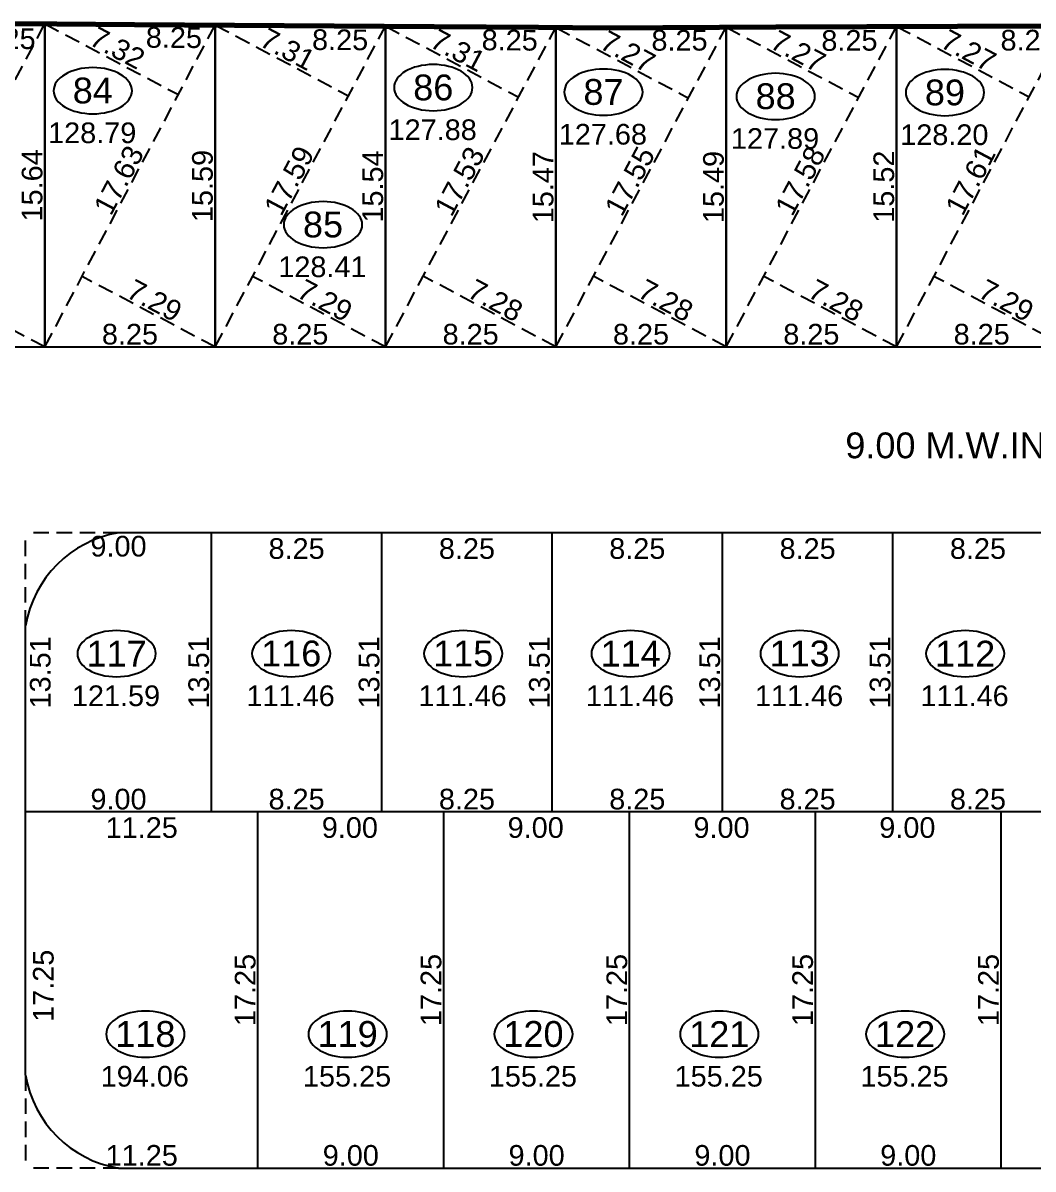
# Model space of a CAD drawing. Header units: millimetres. Extents: x 9625 to 10808, y -1607 to -1252.
# Drawn here: x 10449.5 to 10498.4, y -1369.6 to -1314.1 of the extents above; entities that cross this region are included whole.
import ezdxf

# ---------------------------------------------------------------- set-up
doc = ezdxf.new("R2010")
doc.units = ezdxf.units.MM
doc.header["$LTSCALE"] = 3
doc.header["$MEASUREMENT"] = 0
doc.header["$PDMODE"] = 35
doc.header["$PDSIZE"] = 1
doc.linetypes.add('HIDDEN', pattern=[0.375, 0.25, -0.125])
doc.layers.get('Defpoints').update_dxf_attribs({"linetype": 'HIDDEN'})
for name, color, linetype in [('DIM', 8, 'HIDDEN'), ('DIM1', 8, 'Continuous'), ('PLOT TEXT', 3, 'Continuous'), ('Text', 3, 'Continuous'), ('WALL', 6, 'Continuous')]:
    doc.layers.add(name, color=color, linetype=linetype)
doc.styles.add('ARIAL', font='arial.ttf')
doc.styles.get("Standard").update_dxf_attribs({"font": 'arial.ttf'})
doc.dimstyles.new('ISO-25', dxfattribs={"dimtxt": 1, "dimasz": 1, "dimexe": 0, "dimexo": 0, "dimgap": 0.1, "dimtad": 1, "dimzin": 0, "dimdsep": 46, "dimtxsty": 'Standard', "dimblk": 'NONE', "dimcen": 2.5, "dimse1": 1, "dimse2": 1, "dimclrd": 256, "dimclre": 256, "dimclrt": 3, "dimadec": 0, "dimazin": 0, "dimtfac": 1, "dimtmove": 0, "dimatfit": 3, "dimfxl": 1, "dimarcsym": 0})
doc.dimstyles.get("Standard").update_dxf_attribs({"dimtxt": 1, "dimasz": 0, "dimexe": 0, "dimexo": 0, "dimgap": 0.1, "dimtad": 1, "dimzin": 0, "dimdsep": 46, "dimtxsty": 'Standard', "dimcen": 0, "dimse1": 1, "dimse2": 1, "dimsd1": 1, "dimsd2": 1, "dimclrd": 256, "dimclre": 256, "dimclrt": 3, "dimadec": 0, "dimazin": 0, "dimtfac": 1, "dimtix": 1, "dimtofl": 0, "dimtmove": 2, "dimatfit": 3, "dimfxl": 1, "dimtolj": 1, "dimtzin": 0, "dimlwd": -1, "dimlwe": -1, "dimarcsym": 0})

# ---------------------------------------------------------------- blocks, each defined once
blk = doc.blocks.new('*D974')
at = {"layer": 'Defpoints', "color": 0}
for p in [(10491.638, -1352.321), (10499.888, -1352.321), (10499.888, -1352.321)]:
    blk.add_point(p, dxfattribs=at)
at = {"layer": 'DIM1', "color": 3, "insert": (10495.763, -1351.71), "char_height": 1, "attachment_point": 5}
blk.add_mtext('\\A1;8.25', dxfattribs=at)
blk = doc.blocks.new('*D973')
at = {"layer": 'Defpoints', "color": 0}
for p in [(10491.638, -1338.811), (10499.888, -1338.811), (10499.888, -1338.811)]:
    blk.add_point(p, dxfattribs=at)
at = {"layer": 'DIM1', "color": 3, "insert": (10495.763, -1339.578), "char_height": 1, "attachment_point": 5}
blk.add_mtext('\\A1;8.25', dxfattribs=at)
blk = doc.blocks.new('*D972')
at = {"layer": 'Defpoints', "color": 0}
for p in [(10491.638, -1338.811), (10491.638, -1338.811), (10491.638, -1352.321)]:
    blk.add_point(p, dxfattribs=at)
at = {"layer": 'DIM1', "color": 3, "insert": (10491.028, -1345.566), "char_height": 1, "attachment_point": 5, "rotation": 90}
blk.add_mtext('\\A1;13.51', dxfattribs=at)
blk = doc.blocks.new('*D971')
at = {"layer": 'Defpoints', "color": 0}
for p in [(10483.388, -1352.321), (10491.638, -1352.321), (10491.638, -1352.321)]:
    blk.add_point(p, dxfattribs=at)
at = {"layer": 'DIM1', "color": 3, "insert": (10487.513, -1351.71), "char_height": 1, "attachment_point": 5}
blk.add_mtext('\\A1;8.25', dxfattribs=at)
blk = doc.blocks.new('*D970')
at = {"layer": 'Defpoints', "color": 0}
for p in [(10483.388, -1338.811), (10491.638, -1338.811), (10491.638, -1338.811)]:
    blk.add_point(p, dxfattribs=at)
at = {"layer": 'DIM1', "color": 3, "insert": (10487.513, -1339.578), "char_height": 1, "attachment_point": 5}
blk.add_mtext('\\A1;8.25', dxfattribs=at)
blk = doc.blocks.new('*D969')
at = {"layer": 'Defpoints', "color": 0}
for p in [(10483.388, -1338.811), (10483.388, -1338.811), (10483.388, -1352.321)]:
    blk.add_point(p, dxfattribs=at)
at = {"layer": 'DIM1', "color": 3, "insert": (10482.778, -1345.566), "char_height": 1, "attachment_point": 5, "rotation": 90}
blk.add_mtext('\\A1;13.51', dxfattribs=at)
blk = doc.blocks.new('*D968')
at = {"layer": 'Defpoints', "color": 0}
for p in [(10466.888, -1338.811), (10466.888, -1338.811), (10466.888, -1352.321)]:
    blk.add_point(p, dxfattribs=at)
at = {"layer": 'DIM1', "color": 3, "insert": (10466.278, -1345.566), "char_height": 1, "attachment_point": 5, "rotation": 90}
blk.add_mtext('\\A1;13.51', dxfattribs=at)
blk = doc.blocks.new('*D967')
at = {"layer": 'Defpoints', "color": 0}
for p in [(10475.138, -1352.321), (10483.388, -1352.321), (10483.388, -1352.321)]:
    blk.add_point(p, dxfattribs=at)
at = {"layer": 'DIM1', "color": 3, "insert": (10479.263, -1351.71), "char_height": 1, "attachment_point": 5}
blk.add_mtext('\\A1;8.25', dxfattribs=at)
blk = doc.blocks.new('*D966')
at = {"layer": 'Defpoints', "color": 0}
for p in [(10475.138, -1338.811), (10483.388, -1338.811), (10483.388, -1338.811)]:
    blk.add_point(p, dxfattribs=at)
at = {"layer": 'DIM1', "color": 3, "insert": (10479.263, -1339.578), "char_height": 1, "attachment_point": 5}
blk.add_mtext('\\A1;8.25', dxfattribs=at)
blk = doc.blocks.new('*D965')
at = {"layer": 'Defpoints', "color": 0}
for p in [(10466.888, -1338.811), (10475.138, -1338.811), (10475.138, -1338.811)]:
    blk.add_point(p, dxfattribs=at)
at = {"layer": 'DIM1', "color": 3, "insert": (10471.013, -1339.578), "char_height": 1, "attachment_point": 5}
blk.add_mtext('\\A1;8.25', dxfattribs=at)
blk = doc.blocks.new('*D964')
at = {"layer": 'Defpoints', "color": 0}
for p in [(10458.638, -1338.811), (10466.888, -1338.811), (10466.888, -1338.811)]:
    blk.add_point(p, dxfattribs=at)
at = {"layer": 'DIM1', "color": 3, "insert": (10462.763, -1339.578), "char_height": 1, "attachment_point": 5}
blk.add_mtext('\\A1;8.25', dxfattribs=at)
blk = doc.blocks.new('*D963')
at = {"layer": 'Defpoints', "color": 0}
for p in [(10449.638, -1338.811), (10458.638, -1338.811), (10458.638, -1338.811)]:
    blk.add_point(p, dxfattribs=at)
at = {"layer": 'DIM1', "color": 3, "insert": (10454.138, -1339.465), "char_height": 1, "attachment_point": 5}
blk.add_mtext('\\A1;9.00', dxfattribs=at)
blk = doc.blocks.new('*D962')
at = {"layer": 'Defpoints', "color": 0}
for p in [(10458.638, -1352.321), (10466.888, -1352.321), (10466.888, -1352.321)]:
    blk.add_point(p, dxfattribs=at)
at = {"layer": 'DIM1', "color": 3, "insert": (10462.763, -1351.71), "char_height": 1, "attachment_point": 5}
blk.add_mtext('\\A1;8.25', dxfattribs=at)
blk = doc.blocks.new('*D961')
at = {"layer": 'Defpoints', "color": 0}
for p in [(10449.638, -1338.811), (10449.638, -1338.811), (10449.638, -1352.321)]:
    blk.add_point(p, dxfattribs=at)
at = {"layer": 'DIM1', "color": 3, "insert": (10450.353, -1345.566), "char_height": 1, "attachment_point": 5, "rotation": 90}
blk.add_mtext('\\A1;13.51', dxfattribs=at)
blk = doc.blocks.new('*D960')
at = {"layer": 'Defpoints', "color": 0}
for p in [(10458.638, -1338.811), (10458.638, -1338.811), (10458.638, -1352.321)]:
    blk.add_point(p, dxfattribs=at)
at = {"layer": 'DIM1', "color": 3, "insert": (10458.028, -1345.566), "char_height": 1, "attachment_point": 5, "rotation": 90}
blk.add_mtext('\\A1;13.51', dxfattribs=at)
blk = doc.blocks.new('*D959')
at = {"layer": 'Defpoints', "color": 0}
for p in [(10449.638, -1352.321), (10458.638, -1352.321), (10458.638, -1352.321)]:
    blk.add_point(p, dxfattribs=at)
at = {"layer": 'DIM1', "color": 3, "insert": (10454.138, -1351.71), "char_height": 1, "attachment_point": 5}
blk.add_mtext('\\A1;9.00', dxfattribs=at)
blk = doc.blocks.new('*D928')
at = {"layer": 'Defpoints', "color": 0}
for p in [(10496.888, -1352.321), (10505.888, -1352.321), (10505.888, -1352.321)]:
    blk.add_point(p, dxfattribs=at)
at = {"layer": 'DIM1', "color": 3, "insert": (10501.343, -1353.087), "char_height": 1, "attachment_point": 5}
blk.add_mtext('\\A1;9.00', dxfattribs=at)
blk = doc.blocks.new('*D929')
at = {"layer": 'Defpoints', "color": 0}
for p in [(10496.888, -1369.571), (10505.888, -1369.571), (10505.888, -1369.571)]:
    blk.add_point(p, dxfattribs=at)
at = {"layer": 'DIM1', "color": 3, "insert": (10501.388, -1368.96), "char_height": 1, "attachment_point": 5}
blk.add_mtext('\\A1;9.00', dxfattribs=at)
blk = doc.blocks.new('*D925')
at = {"layer": 'Defpoints', "color": 0}
for p in [(10487.888, -1352.321), (10496.888, -1352.321), (10496.888, -1352.321)]:
    blk.add_point(p, dxfattribs=at)
at = {"layer": 'DIM1', "color": 3, "insert": (10492.343, -1353.087), "char_height": 1, "attachment_point": 5}
blk.add_mtext('\\A1;9.00', dxfattribs=at)
blk = doc.blocks.new('*D924')
at = {"layer": 'Defpoints', "color": 0}
for p in [(10496.888, -1352.321), (10496.888, -1352.321), (10496.888, -1369.571)]:
    blk.add_point(p, dxfattribs=at)
at = {"layer": 'DIM1', "color": 3, "insert": (10496.278, -1360.946), "char_height": 1, "attachment_point": 5, "rotation": 90}
blk.add_mtext('\\A1;17.25', dxfattribs=at)
blk = doc.blocks.new('*D926')
at = {"layer": 'Defpoints', "color": 0}
for p in [(10487.888, -1369.571), (10496.888, -1369.571), (10496.888, -1369.571)]:
    blk.add_point(p, dxfattribs=at)
at = {"layer": 'DIM1', "color": 3, "insert": (10492.388, -1368.96), "char_height": 1, "attachment_point": 5}
blk.add_mtext('\\A1;9.00', dxfattribs=at)
blk = doc.blocks.new('*D922')
at = {"layer": 'Defpoints', "color": 0}
for p in [(10478.888, -1352.321), (10487.888, -1352.321), (10487.888, -1352.321)]:
    blk.add_point(p, dxfattribs=at)
at = {"layer": 'DIM1', "color": 3, "insert": (10483.343, -1353.087), "char_height": 1, "attachment_point": 5}
blk.add_mtext('\\A1;9.00', dxfattribs=at)
blk = doc.blocks.new('*D921')
at = {"layer": 'Defpoints', "color": 0}
for p in [(10487.888, -1352.321), (10487.888, -1352.321), (10487.888, -1369.571)]:
    blk.add_point(p, dxfattribs=at)
at = {"layer": 'DIM1', "color": 3, "insert": (10487.278, -1360.946), "char_height": 1, "attachment_point": 5, "rotation": 90}
blk.add_mtext('\\A1;17.25', dxfattribs=at)
blk = doc.blocks.new('*D923')
at = {"layer": 'Defpoints', "color": 0}
for p in [(10478.888, -1369.571), (10487.888, -1369.571), (10487.888, -1369.571)]:
    blk.add_point(p, dxfattribs=at)
at = {"layer": 'DIM1', "color": 3, "insert": (10483.388, -1368.96), "char_height": 1, "attachment_point": 5}
blk.add_mtext('\\A1;9.00', dxfattribs=at)
blk = doc.blocks.new('*D919')
at = {"layer": 'Defpoints', "color": 0}
for p in [(10469.888, -1352.321), (10478.888, -1352.321), (10478.888, -1352.321)]:
    blk.add_point(p, dxfattribs=at)
at = {"layer": 'DIM1', "color": 3, "insert": (10474.343, -1353.087), "char_height": 1, "attachment_point": 5}
blk.add_mtext('\\A1;9.00', dxfattribs=at)
blk = doc.blocks.new('*D920')
at = {"layer": 'Defpoints', "color": 0}
for p in [(10478.888, -1352.321), (10478.888, -1352.321), (10478.888, -1369.571)]:
    blk.add_point(p, dxfattribs=at)
at = {"layer": 'DIM1', "color": 3, "insert": (10478.278, -1360.946), "char_height": 1, "attachment_point": 5, "rotation": 90}
blk.add_mtext('\\A1;17.25', dxfattribs=at)
blk = doc.blocks.new('*D918')
at = {"layer": 'Defpoints', "color": 0}
for p in [(10460.888, -1352.321), (10469.888, -1352.321), (10469.888, -1352.321)]:
    blk.add_point(p, dxfattribs=at)
at = {"layer": 'DIM1', "color": 3, "insert": (10465.343, -1353.087), "char_height": 1, "attachment_point": 5}
blk.add_mtext('\\A1;9.00', dxfattribs=at)
blk = doc.blocks.new('*D917')
at = {"layer": 'Defpoints', "color": 0}
for p in [(10460.888, -1369.571), (10469.888, -1369.571), (10469.888, -1369.571)]:
    blk.add_point(p, dxfattribs=at)
at = {"layer": 'DIM1', "color": 3, "insert": (10465.388, -1368.96), "char_height": 1, "attachment_point": 5}
blk.add_mtext('\\A1;9.00', dxfattribs=at)
blk = doc.blocks.new('*D916')
at = {"layer": 'Defpoints', "color": 0}
for p in [(10460.888, -1352.321), (10460.888, -1352.321), (10460.888, -1369.571)]:
    blk.add_point(p, dxfattribs=at)
at = {"layer": 'DIM1', "color": 3, "insert": (10460.278, -1360.946), "char_height": 1, "attachment_point": 5, "rotation": 90}
blk.add_mtext('\\A1;17.25', dxfattribs=at)
blk = doc.blocks.new('*D915')
at = {"layer": 'Defpoints', "color": 0}
for p in [(10449.638, -1352.321), (10449.638, -1352.321), (10449.638, -1369.571)]:
    blk.add_point(p, dxfattribs=at)
at = {"layer": 'DIM1', "color": 3, "insert": (10450.502, -1360.742), "char_height": 1, "attachment_point": 5, "rotation": 90}
blk.add_mtext('\\A1;17.25', dxfattribs=at)
blk = doc.blocks.new('*D914')
at = {"layer": 'Defpoints', "color": 0}
for p in [(10449.638, -1352.321), (10460.888, -1352.321), (10460.888, -1352.321)]:
    blk.add_point(p, dxfattribs=at)
at = {"layer": 'DIM1', "color": 3, "insert": (10455.262, -1353.087), "char_height": 1, "attachment_point": 5}
blk.add_mtext('\\A1;11.25', dxfattribs=at)
blk = doc.blocks.new('*D913')
at = {"layer": 'Defpoints', "color": 0}
for p in [(10449.638, -1369.571), (10460.888, -1369.571), (10460.888, -1369.571)]:
    blk.add_point(p, dxfattribs=at)
at = {"layer": 'DIM1', "color": 3, "insert": (10455.263, -1368.96), "char_height": 1, "attachment_point": 5}
blk.add_mtext('\\A1;11.25', dxfattribs=at)
blk = doc.blocks.new('*D521')
at = {"layer": 'Defpoints', "color": 0}
for p in [(10466.888, -1352.321), (10475.138, -1352.321), (10475.138, -1352.321)]:
    blk.add_point(p, dxfattribs=at)
at = {"layer": 'DIM1', "color": 3, "insert": (10471.013, -1351.71), "char_height": 1, "attachment_point": 5}
blk.add_mtext('\\A1;8.25', dxfattribs=at)
blk = doc.blocks.new('*D520')
at = {"layer": 'Defpoints', "color": 0}
for p in [(10475.138, -1338.811), (10475.138, -1338.811), (10475.138, -1352.321)]:
    blk.add_point(p, dxfattribs=at)
at = {"layer": 'DIM1', "color": 3, "insert": (10474.528, -1345.566), "char_height": 1, "attachment_point": 5, "rotation": 90}
blk.add_mtext('\\A1;13.51', dxfattribs=at)
blk = doc.blocks.new('*D519')
at = {"layer": 'Defpoints', "color": 0}
for p in [(10469.888, -1369.571), (10478.888, -1369.571), (10478.888, -1369.571)]:
    blk.add_point(p, dxfattribs=at)
at = {"layer": 'DIM1', "color": 3, "insert": (10474.388, -1368.96), "char_height": 1, "attachment_point": 5}
blk.add_mtext('\\A1;9.00', dxfattribs=at)
blk = doc.blocks.new('*D518')
at = {"layer": 'Defpoints', "color": 0}
for p in [(10469.888, -1352.321), (10469.888, -1352.321), (10469.888, -1369.571)]:
    blk.add_point(p, dxfattribs=at)
at = {"layer": 'DIM1', "color": 3, "insert": (10469.278, -1360.946), "char_height": 1, "attachment_point": 5, "rotation": 90}
blk.add_mtext('\\A1;17.25', dxfattribs=at)
blk = doc.blocks.new('*D264')
at = {"layer": 'Defpoints', "color": 0}
for p in [(10493.63, -1326.396), (10493.63, -1326.396), (10500.068, -1329.811)]:
    blk.add_point(p, dxfattribs=at)
at = {"layer": 'DIM', "lineweight": -2}
blk.add_line((10500.068, -1329.811), (10493.63, -1326.396), dxfattribs=at)
at = {"layer": 'DIM', "color": 3, "insert": (10497.135, -1327.564), "char_height": 1, "attachment_point": 5, "rotation": 332.0586}
blk.add_mtext('7.29', dxfattribs=at)
blk = doc.blocks.new('_None')
blk = doc.blocks.new('*D263')
at = {"layer": 'Defpoints', "color": 0}
for p in [(10491.818, -1314.289), (10498.243, -1317.697), (10498.243, -1317.697)]:
    blk.add_point(p, dxfattribs=at)
at = {"layer": 'DIM', "lineweight": -2}
blk.add_line((10491.818, -1314.289), (10498.243, -1317.697), dxfattribs=at)
at = {"layer": 'DIM', "color": 3, "insert": (10495.313, -1315.461), "char_height": 1, "attachment_point": 5, "rotation": 332.0586}
blk.add_mtext('7.27', dxfattribs=at)
blk = doc.blocks.new('*D262')
at = {"layer": 'Defpoints', "color": 0}
for p in [(10500.068, -1314.257), (10500.068, -1314.257), (10491.818, -1329.811)]:
    blk.add_point(p, dxfattribs=at)
at = {"layer": 'DIM', "lineweight": -2}
blk.add_line((10491.818, -1329.811), (10500.068, -1314.257), dxfattribs=at)
at = {"layer": 'DIM', "color": 3, "insert": (10495.404, -1321.748), "char_height": 1, "attachment_point": 5, "rotation": 62.0586}
blk.add_mtext('17.61', dxfattribs=at)
blk = doc.blocks.new('*D261')
at = {"layer": 'Defpoints', "color": 0}
for p in [(10483.568, -1314.325), (10489.986, -1317.736), (10489.986, -1317.736)]:
    blk.add_point(p, dxfattribs=at)
at = {"layer": 'DIM', "lineweight": -2}
blk.add_line((10483.568, -1314.325), (10489.986, -1317.736), dxfattribs=at)
at = {"layer": 'DIM', "color": 3, "insert": (10487.06, -1315.499), "char_height": 1, "attachment_point": 5, "rotation": 332.0087}
blk.add_mtext('7.27', dxfattribs=at)
blk = doc.blocks.new('*D260')
at = {"layer": 'Defpoints', "color": 0}
for p in [(10485.386, -1326.392), (10485.386, -1326.392), (10491.818, -1329.811)]:
    blk.add_point(p, dxfattribs=at)
at = {"layer": 'DIM', "lineweight": -2}
blk.add_line((10491.818, -1329.811), (10485.386, -1326.392), dxfattribs=at)
at = {"layer": 'DIM', "color": 3, "insert": (10488.888, -1327.562), "char_height": 1, "attachment_point": 5, "rotation": 332.0087}
blk.add_mtext('7.28', dxfattribs=at)
blk = doc.blocks.new('*D259')
at = {"layer": 'Defpoints', "color": 0}
for p in [(10491.818, -1314.289), (10491.818, -1314.289), (10483.568, -1329.811)]:
    blk.add_point(p, dxfattribs=at)
at = {"layer": 'DIM', "lineweight": -2}
blk.add_line((10483.568, -1329.811), (10491.818, -1314.289), dxfattribs=at)
at = {"layer": 'DIM', "color": 3, "insert": (10487.154, -1321.764), "char_height": 1, "attachment_point": 5, "rotation": 62.0087}
blk.add_mtext('17.58', dxfattribs=at)
blk = doc.blocks.new('*D258')
at = {"layer": 'Defpoints', "color": 0}
for p in [(10475.318, -1314.34), (10481.738, -1317.76), (10481.738, -1317.76)]:
    blk.add_point(p, dxfattribs=at)
at = {"layer": 'DIM', "lineweight": -2}
blk.add_line((10475.318, -1314.34), (10481.738, -1317.76), dxfattribs=at)
at = {"layer": 'DIM', "color": 3, "insert": (10478.811, -1315.519), "char_height": 1, "attachment_point": 5, "rotation": 331.9545}
blk.add_mtext('7.27', dxfattribs=at)
blk = doc.blocks.new('*D257')
at = {"layer": 'Defpoints', "color": 0}
for p in [(10477.142, -1326.388), (10477.142, -1326.388), (10483.568, -1329.811)]:
    blk.add_point(p, dxfattribs=at)
at = {"layer": 'DIM', "lineweight": -2}
blk.add_line((10483.568, -1329.811), (10477.142, -1326.388), dxfattribs=at)
at = {"layer": 'DIM', "color": 3, "insert": (10480.642, -1327.56), "char_height": 1, "attachment_point": 5, "rotation": 331.9545}
blk.add_mtext('7.28', dxfattribs=at)
blk = doc.blocks.new('*D256')
at = {"layer": 'Defpoints', "color": 0}
for p in [(10483.568, -1314.325), (10483.568, -1314.325), (10475.318, -1329.811)]:
    blk.add_point(p, dxfattribs=at)
at = {"layer": 'DIM', "lineweight": -2}
blk.add_line((10475.318, -1329.811), (10483.568, -1314.325), dxfattribs=at)
at = {"layer": 'DIM', "color": 3, "insert": (10478.904, -1321.781), "char_height": 1, "attachment_point": 5, "rotation": 61.9545}
blk.add_mtext('17.55', dxfattribs=at)
blk = doc.blocks.new('*D255')
at = {"layer": 'Defpoints', "color": 0}
for p in [(10467.068, -1314.275), (10473.519, -1317.715), (10473.519, -1317.715)]:
    blk.add_point(p, dxfattribs=at)
at = {"layer": 'DIM', "lineweight": -2}
blk.add_line((10467.068, -1314.275), (10473.519, -1317.715), dxfattribs=at)
at = {"layer": 'DIM', "color": 3, "insert": (10470.581, -1315.456), "char_height": 1, "attachment_point": 5, "rotation": 331.9311}
blk.add_mtext('7.31', dxfattribs=at)
blk = doc.blocks.new('*D254')
at = {"layer": 'Defpoints', "color": 0}
for p in [(10468.895, -1326.386), (10468.895, -1326.386), (10475.318, -1329.811)]:
    blk.add_point(p, dxfattribs=at)
at = {"layer": 'DIM', "lineweight": -2}
blk.add_line((10475.318, -1329.811), (10468.895, -1326.386), dxfattribs=at)
at = {"layer": 'DIM', "color": 3, "insert": (10472.394, -1327.56), "char_height": 1, "attachment_point": 5, "rotation": 331.9311}
blk.add_mtext('7.28', dxfattribs=at)
blk = doc.blocks.new('*D253')
at = {"layer": 'Defpoints', "color": 0}
for p in [(10475.318, -1314.34), (10475.318, -1314.34), (10467.068, -1329.811)]:
    blk.add_point(p, dxfattribs=at)
at = {"layer": 'DIM', "lineweight": -2}
blk.add_line((10467.068, -1329.811), (10475.318, -1314.34), dxfattribs=at)
at = {"layer": 'DIM', "color": 3, "insert": (10470.654, -1321.788), "char_height": 1, "attachment_point": 5, "rotation": 61.9311}
blk.add_mtext('17.53', dxfattribs=at)
blk = doc.blocks.new('*D252')
at = {"layer": 'Defpoints', "color": 0}
for p in [(10458.818, -1314.225), (10465.274, -1317.653), (10465.274, -1317.653)]:
    blk.add_point(p, dxfattribs=at)
at = {"layer": 'DIM', "lineweight": -2}
blk.add_line((10458.818, -1314.225), (10465.274, -1317.653), dxfattribs=at)
at = {"layer": 'DIM', "color": 3, "insert": (10462.333, -1315.399), "char_height": 1, "attachment_point": 5, "rotation": 332.0308}
blk.add_mtext('7.31', dxfattribs=at)
blk = doc.blocks.new('*D251')
at = {"layer": 'Defpoints', "color": 0}
for p in [(10460.633, -1326.394), (10460.633, -1326.394), (10467.068, -1329.811)]:
    blk.add_point(p, dxfattribs=at)
at = {"layer": 'DIM', "lineweight": -2}
blk.add_line((10467.068, -1329.811), (10460.633, -1326.394), dxfattribs=at)
at = {"layer": 'DIM', "color": 3, "insert": (10464.137, -1327.563), "char_height": 1, "attachment_point": 5, "rotation": 332.0308}
blk.add_mtext('7.29', dxfattribs=at)
blk = doc.blocks.new('*D250')
at = {"layer": 'Defpoints', "color": 0}
for p in [(10467.068, -1314.275), (10467.068, -1314.275), (10458.818, -1329.811)]:
    blk.add_point(p, dxfattribs=at)
at = {"layer": 'DIM', "lineweight": -2}
blk.add_line((10458.818, -1329.811), (10467.068, -1314.275), dxfattribs=at)
at = {"layer": 'DIM', "color": 3, "insert": (10462.404, -1321.757), "char_height": 1, "attachment_point": 5, "rotation": 62.0308}
blk.add_mtext('17.59', dxfattribs=at)
blk = doc.blocks.new('*D249')
at = {"layer": 'Defpoints', "color": 0}
for p in [(10450.568, -1314.168), (10457.036, -1317.591), (10457.036, -1317.591)]:
    blk.add_point(p, dxfattribs=at)
at = {"layer": 'DIM', "lineweight": -2}
blk.add_line((10450.568, -1314.168), (10457.036, -1317.591), dxfattribs=at)
at = {"layer": 'DIM', "color": 3, "insert": (10454.088, -1315.34), "char_height": 1, "attachment_point": 5, "rotation": 332.1071}
blk.add_mtext('7.32', dxfattribs=at)
blk = doc.blocks.new('*D248')
at = {"layer": 'Defpoints', "color": 0}
for p in [(10452.374, -1326.4), (10452.374, -1326.4), (10458.818, -1329.811)]:
    blk.add_point(p, dxfattribs=at)
at = {"layer": 'DIM', "lineweight": -2}
blk.add_line((10458.818, -1329.811), (10452.374, -1326.4), dxfattribs=at)
at = {"layer": 'DIM', "color": 3, "insert": (10455.882, -1327.566), "char_height": 1, "attachment_point": 5, "rotation": 332.1071}
blk.add_mtext('7.29', dxfattribs=at)
blk = doc.blocks.new('*D247')
at = {"layer": 'Defpoints', "color": 0}
for p in [(10458.818, -1314.225), (10458.818, -1314.225), (10450.568, -1329.811)]:
    blk.add_point(p, dxfattribs=at)
at = {"layer": 'DIM', "lineweight": -2}
blk.add_line((10450.568, -1329.811), (10458.818, -1314.225), dxfattribs=at)
at = {"layer": 'DIM', "color": 3, "insert": (10454.153, -1321.732), "char_height": 1, "attachment_point": 5, "rotation": 62.1071}
blk.add_mtext('17.63', dxfattribs=at)
blk = doc.blocks.new('*D245')
at = {"layer": 'Defpoints', "color": 0}
for p in [(10444.114, -1326.407), (10444.114, -1326.407), (10450.568, -1329.811)]:
    blk.add_point(p, dxfattribs=at)
at = {"layer": 'DIM', "lineweight": -2}
blk.add_line((10450.568, -1329.811), (10444.114, -1326.407), dxfattribs=at)
at = {"layer": 'DIM', "color": 3, "insert": (10447.626, -1327.569), "char_height": 1, "attachment_point": 5, "rotation": 332.1935}
blk.add_mtext('7.30', dxfattribs=at)
blk = doc.blocks.new('*D244')
at = {"layer": 'Defpoints', "color": 0}
for p in [(10450.568, -1314.168), (10450.568, -1314.168), (10442.318, -1329.811)]:
    blk.add_point(p, dxfattribs=at)
at = {"layer": 'DIM', "lineweight": -2}
blk.add_line((10442.318, -1329.811), (10450.568, -1314.168), dxfattribs=at)
at = {"layer": 'DIM', "color": 3, "insert": (10445.903, -1321.705), "char_height": 1, "attachment_point": 5, "rotation": 62.1935}
blk.add_mtext('17.69', dxfattribs=at)
blk = doc.blocks.new('*D189')
at = {"layer": 'Defpoints', "color": 0}
for p in [(10491.818, -1314.289), (10500.068, -1314.257), (10500.068, -1314.257)]:
    blk.add_point(p, dxfattribs=at)
at = {"layer": 'DIM1', "color": 3, "insert": (10498.214, -1314.962), "char_height": 1, "attachment_point": 5, "rotation": 0.2268}
blk.add_mtext('\\A1;8.25', dxfattribs=at)
blk = doc.blocks.new('*D188')
at = {"layer": 'Defpoints', "color": 0}
for p in [(10483.568, -1314.325), (10491.818, -1314.289), (10491.818, -1314.289)]:
    blk.add_point(p, dxfattribs=at)
at = {"layer": 'DIM1', "color": 3, "insert": (10489.538, -1314.976), "char_height": 1, "attachment_point": 5, "rotation": 0.2456}
blk.add_mtext('\\A1;8.25', dxfattribs=at)
blk = doc.blocks.new('*D187')
at = {"layer": 'Defpoints', "color": 0}
for p in [(10475.318, -1314.34), (10483.568, -1314.325), (10483.568, -1314.325)]:
    blk.add_point(p, dxfattribs=at)
at = {"layer": 'DIM1', "color": 3, "insert": (10481.308, -1314.97), "char_height": 1, "attachment_point": 5, "rotation": 0.1061}
blk.add_mtext('\\A1;8.25', dxfattribs=at)
blk = doc.blocks.new('*D186')
at = {"layer": 'Defpoints', "color": 0}
for p in [(10467.068, -1314.275), (10475.318, -1314.34), (10475.318, -1314.34)]:
    blk.add_point(p, dxfattribs=at)
at = {"layer": 'DIM1', "color": 3, "insert": (10473.084, -1314.961), "char_height": 1, "attachment_point": 5, "rotation": 359.5482}
blk.add_mtext('\\A1;8.25', dxfattribs=at)
blk = doc.blocks.new('*D185')
at = {"layer": 'Defpoints', "color": 0}
for p in [(10458.818, -1314.225), (10467.068, -1314.275), (10467.068, -1314.275)]:
    blk.add_point(p, dxfattribs=at)
at = {"layer": 'DIM1', "color": 3, "insert": (10464.871, -1314.945), "char_height": 1, "attachment_point": 5, "rotation": 359.6519}
blk.add_mtext('\\A1;8.25', dxfattribs=at)
blk = doc.blocks.new('*D184')
at = {"layer": 'Defpoints', "color": 0}
for p in [(10450.568, -1314.168), (10458.818, -1314.225), (10458.818, -1314.225)]:
    blk.add_point(p, dxfattribs=at)
at = {"layer": 'DIM1', "color": 3, "insert": (10456.821, -1314.836), "char_height": 1, "attachment_point": 5, "rotation": 359.6044}
blk.add_mtext('\\A1;8.25', dxfattribs=at)
blk = doc.blocks.new('*D183')
at = {"layer": 'Defpoints', "color": 0}
for p in [(10442.318, -1314.122), (10450.568, -1314.168), (10450.568, -1314.168)]:
    blk.add_point(p, dxfattribs=at)
at = {"layer": 'DIM1', "color": 3, "insert": (10448.763, -1314.887), "char_height": 1, "attachment_point": 5, "rotation": 359.6853}
blk.add_mtext('\\A1;8.25', dxfattribs=at)
blk = doc.blocks.new('*D164')
at = {"layer": 'Defpoints', "color": 0}
for p in [(10491.818, -1329.811), (10500.068, -1329.811), (10500.068, -1329.811)]:
    blk.add_point(p, dxfattribs=at)
at = {"layer": 'DIM1', "color": 3, "insert": (10495.943, -1329.2), "char_height": 1, "attachment_point": 5}
blk.add_mtext('\\A1;8.25', dxfattribs=at)
blk = doc.blocks.new('*D163')
at = {"layer": 'Defpoints', "color": 0}
for p in [(10491.818, -1314.289), (10491.818, -1314.289), (10491.818, -1329.811)]:
    blk.add_point(p, dxfattribs=at)
at = {"layer": 'DIM1', "color": 3, "insert": (10491.208, -1322.05), "char_height": 1, "attachment_point": 5, "rotation": 90}
blk.add_mtext('\\A1;15.52', dxfattribs=at)
blk = doc.blocks.new('*D162')
at = {"layer": 'Defpoints', "color": 0}
for p in [(10483.568, -1329.811), (10491.818, -1329.811), (10491.818, -1329.811)]:
    blk.add_point(p, dxfattribs=at)
at = {"layer": 'DIM1', "color": 3, "insert": (10487.693, -1329.2), "char_height": 1, "attachment_point": 5}
blk.add_mtext('\\A1;8.25', dxfattribs=at)
blk = doc.blocks.new('*D161')
at = {"layer": 'Defpoints', "color": 0}
for p in [(10483.568, -1314.325), (10483.568, -1314.325), (10483.568, -1329.811)]:
    blk.add_point(p, dxfattribs=at)
at = {"layer": 'DIM1', "color": 3, "insert": (10482.958, -1322.068), "char_height": 1, "attachment_point": 5, "rotation": 90}
blk.add_mtext('\\A1;15.49', dxfattribs=at)
blk = doc.blocks.new('*D160')
at = {"layer": 'Defpoints', "color": 0}
for p in [(10475.318, -1329.811), (10483.568, -1329.811), (10483.568, -1329.811)]:
    blk.add_point(p, dxfattribs=at)
at = {"layer": 'DIM1', "color": 3, "insert": (10479.443, -1329.2), "char_height": 1, "attachment_point": 5}
blk.add_mtext('\\A1;8.25', dxfattribs=at)
blk = doc.blocks.new('*D159')
at = {"layer": 'Defpoints', "color": 0}
for p in [(10475.318, -1314.34), (10475.318, -1314.34), (10475.318, -1329.811)]:
    blk.add_point(p, dxfattribs=at)
at = {"layer": 'DIM1', "color": 3, "insert": (10474.708, -1322.075), "char_height": 1, "attachment_point": 5, "rotation": 90}
blk.add_mtext('\\A1;15.47', dxfattribs=at)
blk = doc.blocks.new('*D158')
at = {"layer": 'Defpoints', "color": 0}
for p in [(10467.068, -1329.811), (10475.318, -1329.811), (10475.318, -1329.811)]:
    blk.add_point(p, dxfattribs=at)
at = {"layer": 'DIM1', "color": 3, "insert": (10471.193, -1329.2), "char_height": 1, "attachment_point": 5}
blk.add_mtext('\\A1;8.25', dxfattribs=at)
blk = doc.blocks.new('*D157')
at = {"layer": 'Defpoints', "color": 0}
for p in [(10467.068, -1314.275), (10467.068, -1314.275), (10467.068, -1329.811)]:
    blk.add_point(p, dxfattribs=at)
at = {"layer": 'DIM1', "color": 3, "insert": (10466.458, -1322.043), "char_height": 1, "attachment_point": 5, "rotation": 90}
blk.add_mtext('\\A1;15.54', dxfattribs=at)
blk = doc.blocks.new('*D156')
at = {"layer": 'Defpoints', "color": 0}
for p in [(10458.818, -1329.811), (10467.068, -1329.811), (10467.068, -1329.811)]:
    blk.add_point(p, dxfattribs=at)
at = {"layer": 'DIM1', "color": 3, "insert": (10462.943, -1329.2), "char_height": 1, "attachment_point": 5}
blk.add_mtext('\\A1;8.25', dxfattribs=at)
blk = doc.blocks.new('*D155')
at = {"layer": 'Defpoints', "color": 0}
for p in [(10458.818, -1314.225), (10458.818, -1314.225), (10458.818, -1329.811)]:
    blk.add_point(p, dxfattribs=at)
at = {"layer": 'DIM1', "color": 3, "insert": (10458.208, -1322.018), "char_height": 1, "attachment_point": 5, "rotation": 90}
blk.add_mtext('\\A1;15.59', dxfattribs=at)
blk = doc.blocks.new('*D154')
at = {"layer": 'Defpoints', "color": 0}
for p in [(10450.568, -1329.811), (10458.818, -1329.811), (10458.818, -1329.811)]:
    blk.add_point(p, dxfattribs=at)
at = {"layer": 'DIM1', "color": 3, "insert": (10454.693, -1329.2), "char_height": 1, "attachment_point": 5}
blk.add_mtext('\\A1;8.25', dxfattribs=at)
blk = doc.blocks.new('*D153')
at = {"layer": 'Defpoints', "color": 0}
for p in [(10450.568, -1314.168), (10450.568, -1314.168), (10450.568, -1329.811)]:
    blk.add_point(p, dxfattribs=at)
at = {"layer": 'DIM1', "color": 3, "insert": (10449.958, -1321.989), "char_height": 1, "attachment_point": 5, "rotation": 90}
blk.add_mtext('\\A1;15.64', dxfattribs=at)
blk = doc.blocks.new('*D152')
at = {"layer": 'Defpoints', "color": 0}
for p in [(10442.318, -1329.811), (10450.568, -1329.811), (10450.568, -1329.811)]:
    blk.add_point(p, dxfattribs=at)
at = {"layer": 'DIM1', "color": 3, "insert": (10446.443, -1329.2), "char_height": 1, "attachment_point": 5}
blk.add_mtext('\\A1;8.25', dxfattribs=at)

msp = doc.modelspace()

# ---------------------------------------------------------------- linework, layer by layer
at = {"layer": 'PLOT TEXT', "extrusion": (0, 0, -1)}
for centre in [(10452.8926, -1317.4041), (10469.3824, -1317.2557), (10477.6251, -1317.4735), (10485.9642, -1317.6798), (10494.1629, -1317.4966), (10464.0419, -1323.8908), (10454.0451, -1344.6614), (10462.5017, -1344.6614), (10470.8325, -1344.6614), (10478.9402, -1344.6614), (10487.1279, -1344.6614), (10495.1427, -1344.6614), (10455.4388, -1363.0836), (10465.2359, -1363.0836), (10474.2359, -1363.0836), (10483.2359, -1363.0836), (10492.2359, -1363.0836)]:
    msp.add_ellipse(centre, major_axis=(1.9004, 0), ratio=0.5882805, dxfattribs=at)
at = {"layer": 'WALL', "lineweight": 25}
for p, q in [((10450.5683, -1329.8109), (10450.5683, -1314.1678)), ((10450.5683, -1314.1678), (10450.5683, -1329.8109)), ((10458.8183, -1329.8109), (10458.8183, -1314.2247)), ((10458.8183, -1314.2247), (10458.8183, -1329.8109)), ((10467.0683, -1329.8109), (10467.0683, -1314.2748)), ((10467.0683, -1314.2748), (10467.0683, -1329.8109)), ((10475.3183, -1329.8109), (10475.3183, -1314.3399)), ((10475.3183, -1314.3399), (10475.3183, -1329.8109)), ((10483.5683, -1329.8109), (10483.5683, -1314.3246)), ((10483.5683, -1314.3246), (10483.5683, -1329.8109)), ((10491.8183, -1329.8109), (10491.8183, -1314.2892)), ((10491.8183, -1314.2892), (10491.8183, -1329.8109)), ((10312.3716, -1329.8109), (10591.3884, -1329.8109)), ((10591.3884, -1338.8109), (10454.1384, -1338.8109)), ((10458.6384, -1352.3209), (10458.6384, -1338.8109)), ((10466.8884, -1352.3209), (10466.8884, -1338.8109)), ((10475.1384, -1352.3209), (10475.1384, -1338.8109)), ((10483.3884, -1352.3209), (10483.3884, -1338.8109)), ((10491.6384, -1352.3209), (10491.6384, -1338.8109)), ((10449.6384, -1365.0709), (10449.6384, -1343.3109)), ((10591.3884, -1352.3209), (10449.6384, -1352.3209)), ((10460.8884, -1369.5709), (10460.8884, -1352.3209)), ((10469.8884, -1369.5709), (10469.8884, -1352.3209)), ((10478.8884, -1369.5709), (10478.8884, -1352.3209)), ((10487.8884, -1369.5709), (10487.8884, -1352.3209)), ((10496.8884, -1369.5709), (10496.8884, -1352.3209)), ((10454.1384, -1369.5709), (10586.8884, -1369.5709))]:
    msp.add_line(p, q, dxfattribs=at)
at = {"layer": 'WALL', "linetype": 'HIDDEN', "lineweight": 25}
for p, q in [((10449.6384, -1343.3109), (10449.6384, -1338.8109)), ((10454.1384, -1338.8109), (10449.6384, -1338.8109)), ((10449.6384, -1343.3109), (10449.6384, -1338.8109)), ((10454.1384, -1338.8109), (10449.6384, -1338.8109)), ((10449.6384, -1365.0709), (10449.6384, -1369.5709)), ((10454.1384, -1369.5709), (10449.6384, -1369.5709))]:
    msp.add_line(p, q, dxfattribs=at)
at = {"layer": 'WALL', "color": 5, "linetype": 'Continuous', "lineweight": 70}
msp.add_lwpolyline([(10444.206, -1314.1328), (10451.1522, -1314.171), (10454.9165, -1314.201), (10469.4214, -1314.2891), (10474.4812, -1314.3327), (10477.7718, -1314.361), (10485.9812, -1314.3095), (10494.7692, -1314.279), (10511.454, -1314.2084), (10520.6028, -1314.2171), (10523.9526, -1314.2203), (10531.97, -1314.2681), (10540.2191, -1314.3173), (10549.08, -1314.3611), (10571.4246, -1314.4374), (10580.4186, -1314.4468), (10595.2988, -1314.4441)], dxfattribs=at)
at = {"layer": 'WALL', "lineweight": 25}
for centre, start, end in [((10455.04, -1344.2125), 99.47594, 170.52406), ((10455.04, -1364.1694), 189.47594, 260.52406)]:
    msp.add_arc(centre, 5.4763, start, end, dxfattribs=at)

# ---------------------------------------------------------------- texts
at = {"layer": 'PLOT TEXT', "linetype": 'Continuous', "attachment_point": 5, "style": 'ARIAL'}
for s, insert, char_height in [('\\A1;84', (10452.8926, -1317.4041), 1.25), ('\\A1;86', (10469.3824, -1317.2557), 1.25), ('\\A1;87', (10477.6251, -1317.4735), 1.25), ('\\A1;89', (10494.1629, -1317.4966), 1.25), ('\\A1;88', (10485.9642, -1317.6798), 1.25), ('\\A1;128.79', (10452.8638, -1319.4496), 1), ('\\A1;127.88', (10469.3537, -1319.3012), 1), ('\\A1;127.68', (10477.5964, -1319.519), 1), ('\\A1;128.20', (10494.1341, -1319.5421), 1), ('\\A1;127.89', (10485.9354, -1319.7254), 1), ('\\A1;85', (10464.0419, -1323.8908), 1.25), ('\\A1;128.41', (10464.0132, -1325.9363), 1), ('\\A1;117', (10454.0451, -1344.6614), 1.25), ('\\A1;116', (10462.5017, -1344.6614), 1.25), ('\\A1;115', (10470.8325, -1344.6614), 1.25), ('\\A1;114', (10478.9402, -1344.6614), 1.25), ('\\A1;113', (10487.1279, -1344.6614), 1.25), ('\\A1;112', (10495.1427, -1344.6614), 1.25), ('\\A1;121.59', (10454.0164, -1346.7069), 1), ('\\A1;111.46', (10462.473, -1346.7069), 1), ('\\A1;111.46', (10470.8038, -1346.7069), 1), ('\\A1;111.46', (10478.9115, -1346.7069), 1), ('\\A1;111.46', (10487.0992, -1346.7069), 1), ('\\A1;111.46', (10495.1139, -1346.7069), 1), ('\\A1;118', (10455.4388, -1363.0836), 1.25), ('\\A1;119', (10465.2359, -1363.0836), 1.25), ('\\A1;120', (10474.2359, -1363.0836), 1.25), ('\\A1;121', (10483.2359, -1363.0836), 1.25), ('\\A1;122', (10492.2359, -1363.0836), 1.25), ('\\A1;194.06', (10455.4101, -1365.1291), 1), ('\\A1;155.25', (10465.2072, -1365.1291), 1), ('\\A1;155.25', (10474.2072, -1365.1291), 1), ('\\A1;155.25', (10483.2072, -1365.1291), 1), ('\\A1;155.25', (10492.2072, -1365.1291), 1)]:
    msp.add_mtext(s, dxfattribs=dict(at, insert=insert, char_height=char_height))
at = {"layer": 'Text', "linetype": 'Continuous', "insert": (10500.3989, -1334.5853), "char_height": 1.25, "attachment_point": 5, "style": 'ARIAL'}
msp.add_mtext('\\A1;9.00 M.W.INTERNAL ROAD', dxfattribs=at)

# ---------------------------------------------------------------- dimensions: what is measured, and where the dimension line sits
at = {"layer": 'DIM'}
for p1, p2, picture, middle in [((10442.3183, -1329.8109), (10450.5683, -1314.1678), '*D244', (10445.9032, -1321.7045)), ((10450.5683, -1314.1678), (10457.0363, -1317.5914), '*D249', (10454.0881, -1315.3396)), ((10450.5683, -1329.8109), (10458.8183, -1314.2247), '*D247', (10454.1533, -1321.732)), ((10458.8183, -1314.2247), (10465.2744, -1317.653), '*D252', (10462.3328, -1315.3993)), ((10458.8183, -1329.8109), (10467.0683, -1314.2748), '*D250', (10462.404, -1321.7565)), ((10467.0683, -1314.2748), (10473.5187, -1317.7146), '*D255', (10470.581, -1315.4556)), ((10467.0683, -1329.8109), (10475.3183, -1314.3399), '*D253', (10470.6542, -1321.788)), ((10475.3183, -1314.3399), (10481.7382, -1317.7599), '*D258', (10478.8113, -1315.5186)), ((10475.3183, -1329.8109), (10483.5683, -1314.3246), '*D256', (10478.9044, -1321.7807)), ((10483.5683, -1329.8109), (10491.8183, -1314.2892), '*D259', (10487.1541, -1321.7635)), ((10483.5683, -1314.3246), (10489.9863, -1317.7359), '*D261', (10487.0599, -1315.4986)), ((10491.8183, -1329.8109), (10500.0683, -1314.2566), '*D262', (10495.4039, -1321.7477)), ((10491.8183, -1314.2892), (10498.2434, -1317.6971), '*D263', (10495.313, -1315.4613)), ((10450.5683, -1329.8109), (10444.1136, -1326.4068), '*D245', (10447.6259, -1327.5685)), ((10458.8183, -1329.8109), (10452.3738, -1326.3998), '*D248', (10455.8817, -1327.5657)), ((10467.0683, -1329.8109), (10460.6329, -1326.3936), '*D251', (10464.137, -1327.563)), ((10475.3183, -1329.8109), (10468.8948, -1326.3856), '*D254', (10472.3939, -1327.5595)), ((10483.5683, -1329.8109), (10477.142, -1326.3875), '*D257', (10480.6422, -1327.5604)), ((10491.8183, -1329.8109), (10485.3856, -1326.3919), '*D260', (10488.8885, -1327.5623)), ((10500.0683, -1329.8109), (10493.6296, -1326.3959), '*D264', (10497.135, -1327.564))]:
    dim = msp.add_aligned_dim(p1=p1, p2=p2, distance=0, dimstyle='ISO-25', dxfattribs=at)
    dim.commit()
    dim.dimension.update_dxf_attribs({"geometry": picture, "text_midpoint": middle})
at = {"layer": 'DIM1'}
for base, p1, p2, angle, picture, middle in [((10450.5683, -1314.1678), (10442.3183, -1314.1224), (10450.5683, -1314.1678), 359.68534, '*D183', (10448.763, -1314.8873)), ((10458.8183, -1314.2247), (10450.5683, -1314.1678), (10458.8183, -1314.2247), 359.60442, '*D184', (10456.8212, -1314.8359)), ((10467.0683, -1314.2748), (10458.8183, -1314.2247), (10467.0683, -1314.2748), 359.65192, '*D185', (10464.8706, -1314.9451)), ((10475.3183, -1314.3399), (10467.0683, -1314.2748), (10475.3183, -1314.3399), 359.54822, '*D186', (10473.0835, -1314.9607)), ((10483.5683, -1314.3246), (10475.3183, -1314.3399), (10483.5683, -1314.3246), 0.10606, '*D187', (10481.3084, -1314.9696)), ((10491.8183, -1314.2892), (10483.5683, -1314.3246), (10491.8183, -1314.2892), 0.24564, '*D188', (10489.5379, -1314.9757)), ((10500.0683, -1314.2566), (10491.8183, -1314.2892), (10500.0683, -1314.2566), 0.22679, '*D189', (10498.2142, -1314.9618)), ((10458.6384, -1338.8109), (10449.6384, -1338.8109), (10458.6384, -1338.8109), 0, '*D963', (10454.1384, -1339.4647)), ((10449.6384, -1338.8109), (10449.6384, -1352.3209), (10449.6384, -1338.8109), 90, '*D961', (10450.3528, -1345.5659)), ((10466.8884, -1338.8109), (10458.6384, -1338.8109), (10466.8884, -1338.8109), 0, '*D964', (10462.7634, -1339.578)), ((10475.1384, -1338.8109), (10466.8884, -1338.8109), (10475.1384, -1338.8109), 0, '*D965', (10471.0134, -1339.578)), ((10483.3884, -1338.8109), (10475.1384, -1338.8109), (10483.3884, -1338.8109), 0, '*D966', (10479.2634, -1339.578)), ((10491.6384, -1338.8109), (10483.3884, -1338.8109), (10491.6384, -1338.8109), 0, '*D970', (10487.5134, -1339.578)), ((10499.8884, -1338.8109), (10491.6384, -1338.8109), (10499.8884, -1338.8109), 0, '*D973', (10495.7634, -1339.578)), ((10449.6384, -1352.3209), (10449.6384, -1369.5709), (10449.6384, -1352.3209), 90, '*D915', (10450.5019, -1360.7423)), ((10460.8884, -1352.3209), (10449.6384, -1352.3209), (10460.8884, -1352.3209), 0, '*D914', (10455.2618, -1353.0869)), ((10469.8884, -1352.3209), (10460.8884, -1352.3209), (10469.8884, -1352.3209), 0, '*D918', (10465.3428, -1353.0869)), ((10478.8884, -1352.3209), (10469.8884, -1352.3209), (10478.8884, -1352.3209), 0, '*D919', (10474.3428, -1353.0869)), ((10487.8884, -1352.3209), (10478.8884, -1352.3209), (10487.8884, -1352.3209), 0, '*D922', (10483.3428, -1353.0869)), ((10496.8884, -1352.3209), (10487.8884, -1352.3209), (10496.8884, -1352.3209), 0, '*D925', (10492.3428, -1353.0869)), ((10505.8884, -1352.3209), (10496.8884, -1352.3209), (10505.8884, -1352.3209), 0, '*D928', (10501.3428, -1353.0869))]:
    dim = msp.add_linear_dim(base=base, p1=p1, p2=p2, angle=angle, dimstyle='Standard', dxfattribs=at)
    dim.commit()
    dim.dimension.update_dxf_attribs({"geometry": picture, "text_midpoint": middle, "dimtype": 129})
for p1, p2, picture, middle in [((10450.5683, -1329.8109), (10450.5683, -1314.1678), '*D153', (10449.9577, -1321.9894)), ((10458.8183, -1329.8109), (10458.8183, -1314.2247), '*D155', (10458.2077, -1322.0178)), ((10467.0683, -1329.8109), (10467.0683, -1314.2748), '*D157', (10466.4577, -1322.0429)), ((10475.3183, -1329.8109), (10475.3183, -1314.3399), '*D159', (10474.7077, -1322.0754)), ((10483.5683, -1329.8109), (10483.5683, -1314.3246), '*D161', (10482.9577, -1322.0678)), ((10491.8183, -1329.8109), (10491.8183, -1314.2892), '*D163', (10491.2077, -1322.0501)), ((10442.3183, -1329.8109), (10450.5683, -1329.8109), '*D152', (10446.4433, -1329.2004)), ((10450.5683, -1329.8109), (10458.8183, -1329.8109), '*D154', (10454.6933, -1329.2004)), ((10458.8183, -1329.8109), (10467.0683, -1329.8109), '*D156', (10462.9433, -1329.2004)), ((10467.0683, -1329.8109), (10475.3183, -1329.8109), '*D158', (10471.1933, -1329.2004)), ((10475.3183, -1329.8109), (10483.5683, -1329.8109), '*D160', (10479.4433, -1329.2004)), ((10483.5683, -1329.8109), (10491.8183, -1329.8109), '*D162', (10487.6933, -1329.2004)), ((10491.8183, -1329.8109), (10500.0683, -1329.8109), '*D164', (10495.9433, -1329.2004)), ((10458.6384, -1352.3209), (10458.6384, -1338.8109), '*D960', (10458.0275, -1345.5659)), ((10466.8884, -1352.3209), (10466.8884, -1338.8109), '*D968', (10466.2775, -1345.5659)), ((10475.1384, -1352.3209), (10475.1384, -1338.8109), '*D520', (10474.5275, -1345.5659)), ((10483.3884, -1352.3209), (10483.3884, -1338.8109), '*D969', (10482.7775, -1345.5659)), ((10491.6384, -1352.3209), (10491.6384, -1338.8109), '*D972', (10491.0275, -1345.5659)), ((10449.6384, -1352.3209), (10458.6384, -1352.3209), '*D959', (10454.1384, -1351.7104)), ((10458.6384, -1352.3209), (10466.8884, -1352.3209), '*D962', (10462.7634, -1351.7104)), ((10466.8884, -1352.3209), (10475.1384, -1352.3209), '*D521', (10471.0134, -1351.7104)), ((10475.1384, -1352.3209), (10483.3884, -1352.3209), '*D967', (10479.2634, -1351.7104)), ((10483.3884, -1352.3209), (10491.6384, -1352.3209), '*D971', (10487.5134, -1351.7104)), ((10491.6384, -1352.3209), (10499.8884, -1352.3209), '*D974', (10495.7634, -1351.7104)), ((10460.8884, -1369.5709), (10460.8884, -1352.3209), '*D916', (10460.2779, -1360.9459)), ((10469.8884, -1369.5709), (10469.8884, -1352.3209), '*D518', (10469.2779, -1360.9459)), ((10478.8884, -1369.5709), (10478.8884, -1352.3209), '*D920', (10478.2779, -1360.9459)), ((10487.8884, -1369.5709), (10487.8884, -1352.3209), '*D921', (10487.2779, -1360.9459)), ((10496.8884, -1369.5709), (10496.8884, -1352.3209), '*D924', (10496.2779, -1360.9459)), ((10449.6384, -1369.5709), (10460.8884, -1369.5709), '*D913', (10455.2634, -1368.9604)), ((10460.8884, -1369.5709), (10469.8884, -1369.5709), '*D917', (10465.3884, -1368.9604)), ((10469.8884, -1369.5709), (10478.8884, -1369.5709), '*D519', (10474.3884, -1368.9604)), ((10478.8884, -1369.5709), (10487.8884, -1369.5709), '*D923', (10483.3884, -1368.9604)), ((10487.8884, -1369.5709), (10496.8884, -1369.5709), '*D926', (10492.3884, -1368.9604)), ((10496.8884, -1369.5709), (10505.8884, -1369.5709), '*D929', (10501.3884, -1368.9604))]:
    dim = msp.add_aligned_dim(p1=p1, p2=p2, distance=0, dimstyle='Standard', dxfattribs=at)
    dim.commit()
    dim.dimension.update_dxf_attribs({"geometry": picture, "text_midpoint": middle})

doc.saveas('drawing.dxf')
